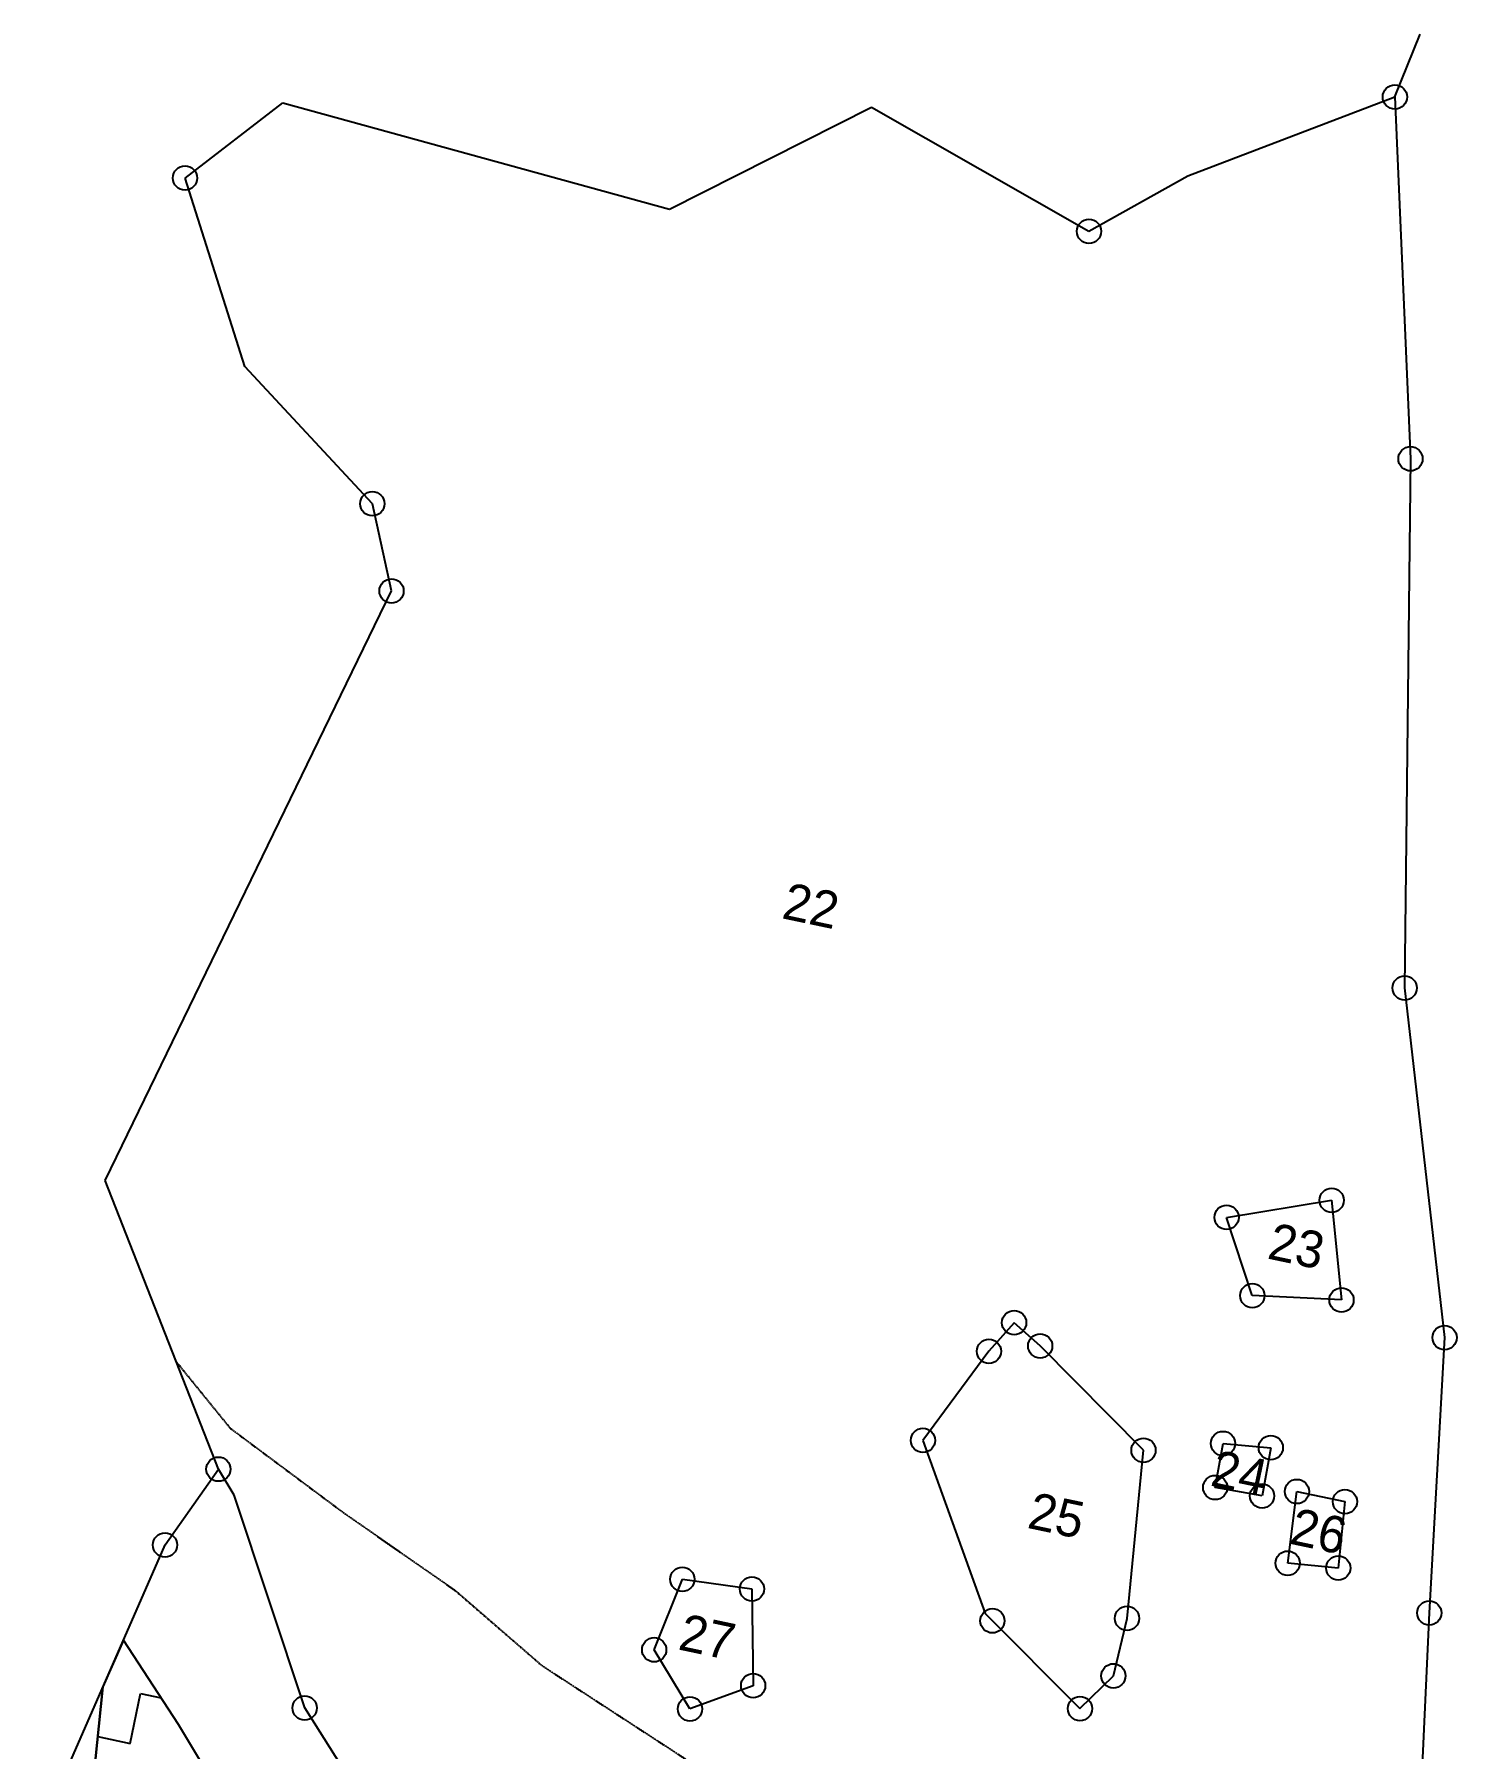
# Model space of a CAD drawing. Header units: metres. Extents: x 331641 to 336020, y 1791627 to 1796809.
# Drawn here: x 334940 to 335600, y 1796014 to 1796809 of the extents above; entities that cross this region are included whole.
import ezdxf
from ezdxf.enums import TextEntityAlignment as Align

# ---------------------------------------------------------------- set-up
doc = ezdxf.new("R2010")
doc.units = ezdxf.units.M
doc.header["$MEASUREMENT"] = 0
doc.linetypes.add('DASHED', pattern=[0.75, 0.5, -0.25])
doc.linetypes.add('DIVIDE', pattern=[31.75, 12.7, -6.35, 0, -6.35, 0, -6.35])
for name, color, linetype in [('LINE_FOOTPATH', 1, 'DASHED'), ('POLY_HATCH', 12, 'Continuous'), ('POLY_PARCEL', 6, 'Continuous'), ('POLY_WATER', 4, 'Continuous'), ('TEXT_PARCEL', 7, 'Continuous'), ('V_BOUND_LINE', 7, 'Continuous'), ('V_DIVIDE_LINE', 7, 'DIVIDE')]:
    doc.layers.add(name, color=color, linetype=linetype)
doc.styles.add('TEXT_MAP', font='', dxfattribs={"height": 0.3})
doc.styles.get('TEXT_MAP').set_extended_font_data('Kruti Dev 050')

msp = doc.modelspace()

# ---------------------------------------------------------------- linework, layer by layer
for centre in [(335571.15, 1796779.59), (335009.91, 1796741.98), (335429.25, 1796717.27), (335578.38, 1796611.76), (335096.82, 1796590.91), (335105.7, 1796550.48), (335575.66, 1796366.35), (335541.8, 1796267.85), (335493.07, 1796259.93), (335505.02, 1796223.64), (335546.39, 1796221.65), (335394.52, 1796211.08), (335594.2, 1796204.18), (335382.83, 1796197.84), (335406.61, 1796200.32), (335352.21, 1796156.49), (335491.43, 1796155.07), (335513.59, 1796153.12), (335454.52, 1796151.94), (335025.4, 1796143.16), (335487.8, 1796134.66), (335509.54, 1796130.75), (335525.71, 1796132.8), (335547.97, 1796128.1), (335000.64, 1796108.01), (335521.42, 1796099.55), (335544.88, 1796097.32), (335240.63, 1796092.1), (335272.89, 1796087.6), (335446.89, 1796073.97), (335587.09, 1796076.49), (335384.46, 1796072.84), (335227.54, 1796059.39), (335273.45, 1796042.74), (335440.57, 1796047.29), (335065.42, 1796032.42), (335244.14, 1796031.97), (335425.06, 1796032.13)]:
    msp.add_circle(centre, 5.63)
at = {"layer": 'LINE_FOOTPATH', "ltscale": 0.5}
for p, q in [((335005.86, 1796192.93), (335030.75, 1796162.26)), ((335030.75, 1796162.26), (335083.27, 1796123.09)), ((335083.27, 1796123.09), (335135.27, 1796086.89)), ((335135.27, 1796086.89), (335175.51, 1796052.04)), ((335175.51, 1796052.04), (335264.25, 1795994.33))]:
    msp.add_line(p, q, dxfattribs=at)
at = {"layer": 'POLY_HATCH'}
for p, q in [((334981.34, 1796063.93), (334971.84, 1796042.22)), ((335006.89, 1796024.76), (334981.34, 1796063.93)), ((334971.84, 1796042.22), (334967.26, 1795998.16)), ((335017.96, 1796006.19), (335006.89, 1796024.76))]:
    msp.add_line(p, q, dxfattribs=at)
at = {"layer": 'POLY_HATCH', "linetype": 'Continuous'}
for p, q in [((334984.45, 1796015.95), (334989.33, 1796039.06)), ((334989.33, 1796039.06), (334998.87, 1796037.05)), ((334969.44, 1796019.13), (334984.45, 1796015.95))]:
    msp.add_line(p, q, dxfattribs=at)
at = {"layer": 'POLY_PARCEL'}
for p, q in [((335493.07, 1796259.93), (335541.8, 1796267.85)), ((335541.8, 1796267.85), (335546.39, 1796221.65)), ((335505.02, 1796223.64), (335493.07, 1796259.93)), ((335546.39, 1796221.65), (335505.02, 1796223.64)), ((335394.52, 1796211.08), (335382.83, 1796197.84)), ((335406.61, 1796200.32), (335394.52, 1796211.08)), ((335454.52, 1796151.94), (335406.61, 1796200.32)), ((335382.83, 1796197.84), (335352.21, 1796156.49)), ((335352.21, 1796156.49), (335381.04, 1796076.27)), ((335446.89, 1796073.97), (335454.52, 1796151.94)), ((335487.8, 1796134.66), (335491.43, 1796155.07)), ((335491.43, 1796155.07), (335513.59, 1796153.12)), ((335513.59, 1796153.12), (335509.54, 1796130.75)), ((335032.73, 1796131.08), (335025.4, 1796143.16)), ((335065.42, 1796032.42), (335032.73, 1796131.08)), ((335509.54, 1796130.75), (335487.8, 1796134.66)), ((335521.42, 1796099.55), (335525.71, 1796132.8)), ((335525.71, 1796132.8), (335547.97, 1796128.1)), ((335547.97, 1796128.1), (335544.88, 1796097.32)), ((335544.88, 1796097.32), (335521.42, 1796099.55)), ((335227.54, 1796059.39), (335240.63, 1796092.1)), ((335240.63, 1796092.1), (335272.89, 1796087.6)), ((335272.89, 1796087.6), (335273.45, 1796042.74)), ((335381.04, 1796076.27), (335425.06, 1796032.13)), ((335440.57, 1796047.29), (335446.89, 1796073.97)), ((335244.14, 1796031.97), (335227.54, 1796059.39)), ((335425.06, 1796032.13), (335440.57, 1796047.29)), ((335273.45, 1796042.74), (335244.14, 1796031.97)), ((335149.39, 1795900.22), (335065.42, 1796032.42))]:
    msp.add_line(p, q, dxfattribs=at)
at = {"layer": 'POLY_WATER'}
msp.add_line((334967.26, 1795998.16), (334971.84, 1796042.22), dxfattribs=at)
at = {"layer": 'V_BOUND_LINE'}
for p, q in [((335475.12, 1796743.01), (335571.15, 1796779.59)), ((335571.15, 1796779.59), (335578.38, 1796611.76)), ((335009.91, 1796741.98), (335055.25, 1796776.9)), ((335055.25, 1796776.9), (335234.6, 1796727.46)), ((335234.6, 1796727.46), (335328.37, 1796774.85)), ((335328.37, 1796774.85), (335429.25, 1796717.27)), ((335037.64, 1796654.52), (335009.91, 1796741.98)), ((335429.25, 1796717.27), (335475.12, 1796743.01)), ((335096.82, 1796590.91), (335037.64, 1796654.52)), ((335578.38, 1796611.76), (335575.66, 1796366.35)), ((335105.7, 1796550.48), (335096.82, 1796590.91)), ((334972.83, 1796277.07), (335105.7, 1796550.48)), ((335575.66, 1796366.35), (335594.2, 1796204.18)), ((335025.4, 1796143.16), (334972.83, 1796277.07)), ((335594.2, 1796204.18), (335587.09, 1796076.49)), ((335000.64, 1796108.01), (335025.4, 1796143.16)), ((334939.98, 1795969.46), (335000.64, 1796108.01)), ((335587.09, 1796076.49), (335580.32, 1795931.21))]:
    msp.add_line(p, q, dxfattribs=at)
at = {"layer": 'V_DIVIDE_LINE', "ltscale": 10}
msp.add_line((335571.15, 1796779.59), (335582.84, 1796808.64), dxfattribs=at)

# ---------------------------------------------------------------- texts
at = {"layer": 'TEXT_PARCEL', "style": 'TEXT_MAP'}
for s, p in [('22', (335300.4, 1796404.59)), ('23', (335525.59, 1796246.67)), ('24', (335499.18, 1796141.47)), ('25', (335414.24, 1796121.74)), ('26', (335535.86, 1796114.42)), ('27', (335252.3, 1796065.48))]:
    msp.add_text(s, height=17.006, rotation=348.06625, dxfattribs=at).set_placement(p, align=Align.MIDDLE)

doc.saveas('drawing.dxf')
